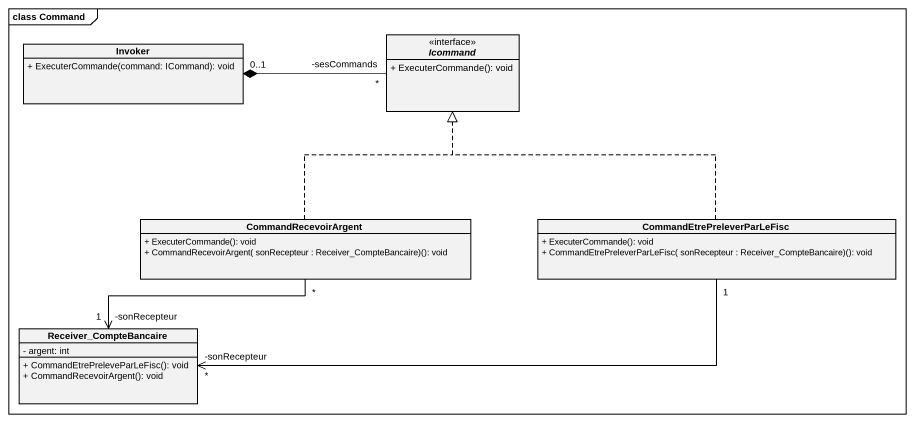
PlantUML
@startuml
mainframe class Command
hide circle
hide empty members
skinparam classAttributeIconSize 0
class Invoker {
  + ExecuterCommande(command: ICommand): void
}
interface Icommand <<interface>> {
  + ExecuterCommande(): void
}
class CommandRecevoirArgent {
  + ExecuterCommande(): void
  + CommandRecevoirArgent( sonRecepteur : Receiver_CompteBancaire)(): void
}
class CommandEtrePreleverParLeFisc {
  + ExecuterCommande(): void
  + CommandEtrePreleverParLeFisc( sonRecepteur : Receiver_CompteBancaire)(): void
}
class Receiver_CompteBancaire {
  - argent: int
  + CommandEtrePreleveParLeFisc(): void
  + CommandRecevoirArgent(): void
}
Icommand "-sesCommands\n*" -left-* "0..1" Invoker
CommandRecevoirArgent .up.|> Icommand
CommandRecevoirArgent "*" -left-> "-sonRecepteur\n1" Receiver_CompteBancaire
CommandEtrePreleverParLeFisc .up.|> Icommand
CommandEtrePreleverParLeFisc "1" -left-> "-sonRecepteur\n*" Receiver_CompteBancaire
@enduml
